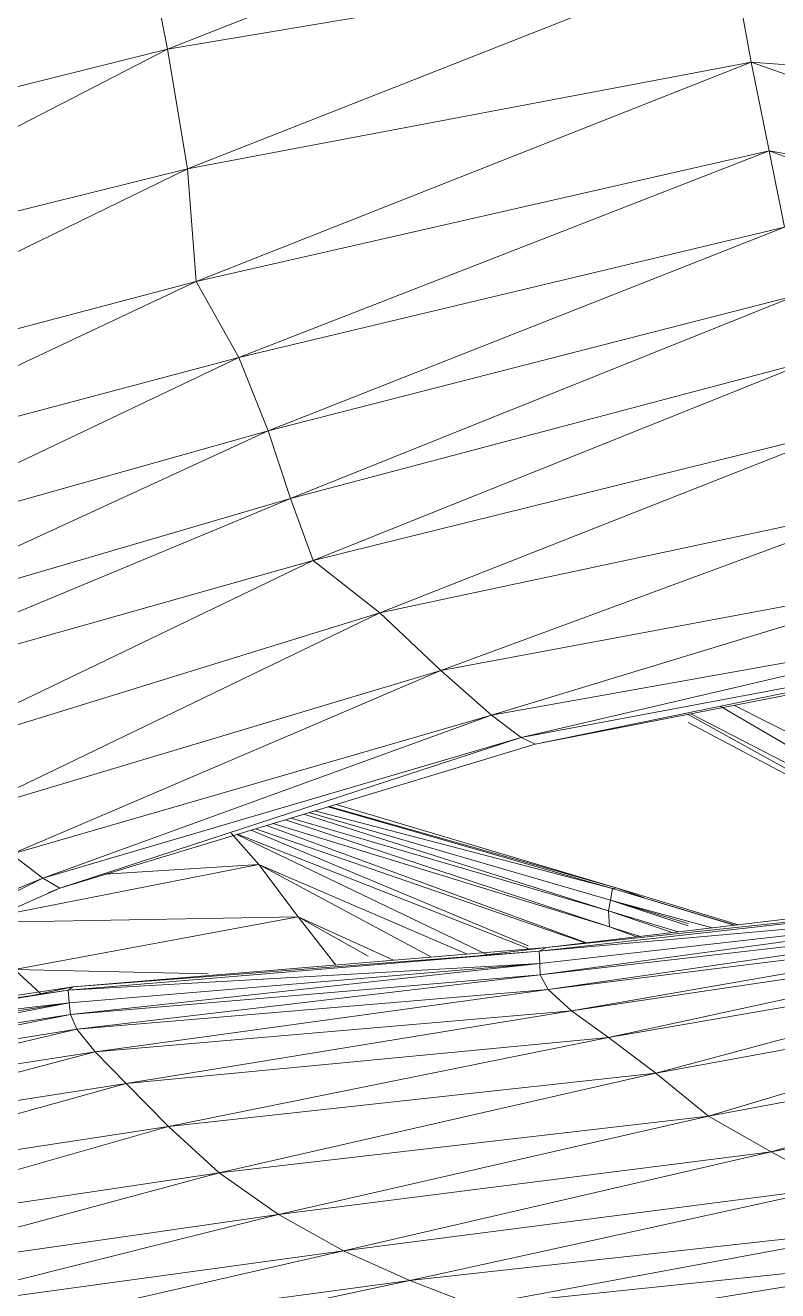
# Model space of a CAD drawing. Header units: millimetres. Extents: x -8591 to 7092, y -1621 to 14390.
# Drawn here: x -4699.1 to -4656.2, y 2818.4 to 2890.6 of the extents above; entities that cross this region are included whole.
import ezdxf

# ---------------------------------------------------------------- set-up
doc = ezdxf.new("R2010")
doc.units = ezdxf.units.MM
doc.layers.add('G-IMPT', color=8, linetype='Continuous', lineweight=9)
doc.layers.add('I-FURN', color=30, linetype='Continuous', lineweight=9)

# ---------------------------------------------------------------- blocks, each defined once
blk = doc.blocks.new('Artificial banana plant 1500mm - Family 4__C1-728657-Begane grond')
at = {"layer": 'G-IMPT'}
for p, q in [((-247.588, 244.507), (-278.258, 232.397)), ((-247.588, 244.507), (-278.258, 232.397)), ((-279.668, 239.56), (-278.258, 232.397)), ((-279.668, 239.56), (-278.258, 232.397)), ((-246.088, 237.799), (-278.258, 232.397)), ((-246.088, 237.799), (-278.258, 232.397)), ((-246.088, 237.799), (-277.118, 225.567)), ((-246.088, 237.799), (-277.118, 225.567)), ((-246.088, 237.799), (-244.948, 231.651)), ((-246.088, 237.799), (-244.948, 231.651)), ((-278.258, 232.397), (-305.148, 225.672)), ((-278.258, 232.397), (-305.148, 225.672)), ((-278.258, 232.397), (-304.758, 218.713)), ((-278.258, 232.397), (-304.758, 218.713)), ((-278.258, 232.397), (-277.118, 225.567)), ((-278.258, 232.397), (-277.118, 225.567)), ((-244.948, 231.651), (-277.118, 225.567)), ((-244.948, 231.651), (-277.118, 225.567)), ((-244.948, 231.651), (-276.628, 219.135)), ((-244.948, 231.651), (-276.628, 219.135)), ((-220.138, 229.829), (-244.948, 231.651)), ((-220.138, 229.829), (-244.948, 231.651)), ((-216.868, 221.75), (-244.948, 231.651)), ((-216.868, 221.75), (-244.948, 231.651)), ((-244.948, 231.651), (-243.938, 226.597)), ((-244.948, 231.651), (-243.938, 226.597)), ((-243.938, 226.597), (-276.628, 219.135)), ((-243.938, 226.597), (-276.628, 219.135)), ((-243.938, 226.597), (-274.188, 214.792)), ((-243.938, 226.597), (-274.188, 214.792)), ((-216.868, 221.75), (-243.938, 226.597)), ((-216.868, 221.75), (-243.938, 226.597)), ((-220.238, 217.811), (-243.938, 226.597)), ((-220.238, 217.811), (-243.938, 226.597)), ((-243.938, 226.597), (-243.058, 222.236)), ((-243.938, 226.597), (-243.058, 222.236)), ((-277.118, 225.567), (-306.408, 211.27)), ((-277.118, 225.567), (-306.408, 211.27)), ((-277.118, 225.567), (-304.758, 218.713)), ((-277.118, 225.567), (-304.758, 218.713)), ((-277.118, 225.567), (-276.628, 219.135)), ((-277.118, 225.567), (-276.628, 219.135)), ((-243.058, 222.236), (-274.188, 214.792)), ((-243.058, 222.236), (-274.188, 214.792)), ((-243.058, 222.236), (-272.518, 210.609)), ((-243.058, 222.236), (-272.518, 210.609)), ((-276.628, 219.135), (-306.408, 211.27)), ((-276.628, 219.135), (-306.408, 211.27)), ((-276.628, 219.135), (-300.828, 207.721)), ((-276.628, 219.135), (-300.828, 207.721)), ((-276.628, 219.135), (-274.188, 214.792)), ((-276.628, 219.135), (-274.188, 214.792)), ((-242.338, 218.358), (-272.518, 210.609)), ((-242.338, 218.358), (-272.518, 210.609)), ((-242.338, 218.358), (-271.238, 206.746)), ((-242.338, 218.358), (-271.238, 206.746)), ((-274.188, 214.792), (-300.828, 207.721)), ((-274.188, 214.792), (-300.828, 207.721)), ((-274.188, 214.792), (-297.998, 203.444)), ((-274.188, 214.792), (-297.998, 203.444)), ((-274.188, 214.792), (-272.518, 210.609)), ((-274.188, 214.792), (-272.518, 210.609)), ((-241.348, 214.679), (-271.238, 206.746)), ((-241.348, 214.679), (-271.238, 206.746)), ((-241.348, 214.679), (-269.948, 203.211)), ((-241.348, 214.679), (-269.948, 203.211)), ((-272.518, 210.609), (-297.998, 203.444)), ((-272.518, 210.609), (-297.998, 203.444)), ((-272.518, 210.609), (-297.858, 198.949)), ((-272.518, 210.609), (-297.858, 198.949)), ((-272.518, 210.609), (-271.238, 206.746)), ((-272.518, 210.609), (-271.238, 206.746)), ((-239.448, 210.756), (-269.948, 203.211)), ((-239.448, 210.756), (-269.948, 203.211)), ((-239.448, 210.756), (-266.148, 200.213)), ((-239.448, 210.756), (-266.148, 200.213)), ((-271.238, 206.746), (-300.498, 194.568)), ((-271.238, 206.746), (-300.498, 194.568)), ((-271.238, 206.746), (-297.858, 198.949)), ((-271.238, 206.746), (-297.858, 198.949)), ((-271.238, 206.746), (-269.948, 203.211)), ((-271.238, 206.746), (-269.948, 203.211)), ((-236.688, 206.506), (-266.148, 200.213)), ((-236.688, 206.506), (-266.148, 200.213)), ((-262.658, 196.925), (-236.688, 206.506)), ((-262.658, 196.925), (-236.688, 206.506)), ((-269.948, 203.211), (-300.498, 194.568)), ((-269.948, 203.211), (-300.498, 194.568)), ((-294.028, 191.606), (-269.948, 203.211)), ((-294.028, 191.606), (-269.948, 203.211)), ((-266.148, 200.213), (-269.948, 203.211)), ((-266.148, 200.213), (-269.948, 203.211)), ((-233.298, 202.421), (-262.658, 196.925)), ((-233.298, 202.421), (-262.658, 196.925)), ((-259.778, 194.38), (-233.298, 202.421)), ((-259.778, 194.38), (-233.298, 202.421)), ((-266.148, 200.213), (-294.028, 191.606)), ((-266.148, 200.213), (-294.028, 191.606)), ((-289.858, 188.769), (-266.148, 200.213)), ((-289.858, 188.769), (-266.148, 200.213)), ((-262.658, 196.925), (-266.148, 200.213)), ((-262.658, 196.925), (-266.148, 200.213)), ((-229.808, 199.721), (-259.778, 194.38)), ((-229.808, 199.721), (-259.778, 194.38)), ((-258.088, 193.095), (-229.808, 199.721)), ((-258.088, 193.095), (-229.808, 199.721)), ((-227.408, 198.859), (-258.088, 193.095)), ((-227.408, 198.859), (-258.088, 193.095)), ((-257.288, 192.715), (-227.408, 198.859)), ((-257.288, 192.715), (-227.408, 198.859)), ((-257.288, 192.715), (-226.168, 198.817)), ((-257.288, 192.715), (-226.168, 198.817)), ((-262.658, 196.925), (-289.858, 188.769)), ((-262.658, 196.925), (-289.858, 188.769)), ((-287.158, 186.441), (-262.658, 196.925)), ((-287.158, 186.441), (-262.658, 196.925)), ((-259.778, 194.38), (-262.658, 196.925)), ((-259.778, 194.38), (-262.658, 196.925)), ((-259.778, 194.38), (-287.158, 186.441)), ((-259.778, 194.38), (-287.158, 186.441)), ((-285.378, 185.061), (-259.778, 194.38)), ((-285.378, 185.061), (-259.778, 194.38)), ((-258.088, 193.095), (-259.778, 194.38)), ((-258.088, 193.095), (-259.778, 194.38)), ((-230.301, 184.328), (-248.554, 194.408)), ((-230.301, 184.328), (-248.554, 194.408)), ((-248.405, 194.457), (-228.979, 184.397)), ((-248.405, 194.457), (-228.979, 184.397)), ((-228.855, 184.412), (-246.724, 194.888)), ((-228.855, 184.412), (-246.724, 194.888)), ((-245.949, 194.939), (-227.618, 185.67)), ((-245.949, 194.939), (-227.618, 185.67)), ((-248.554, 193.956), (-230.301, 184.271)), ((-248.554, 193.956), (-230.301, 184.271)), ((-258.088, 193.095), (-285.378, 185.061)), ((-258.088, 193.095), (-285.378, 185.061)), ((-284.408, 184.507), (-258.088, 193.095)), ((-284.408, 184.507), (-258.088, 193.095)), ((-257.288, 192.715), (-258.088, 193.095)), ((-257.288, 192.715), (-258.088, 193.095)), ((-257.288, 192.715), (-284.408, 184.507)), ((-257.288, 192.715), (-284.408, 184.507)), ((-257.68, 192.599), (-257.288, 192.715)), ((-257.68, 192.599), (-257.288, 192.715)), ((-268.631, 189.282), (-252.668, 184.527)), ((-268.631, 189.282), (-252.668, 184.527)), ((-253.088, 183.201), (-270.476, 188.724)), ((-253.088, 183.201), (-270.476, 188.724)), ((-252.978, 183.814), (-270.191, 188.81)), ((-270.191, 188.81), (-252.978, 183.814)), ((-269.856, 188.912), (-252.868, 184.475)), ((-269.856, 188.912), (-252.868, 184.475)), ((-269.094, 189.142), (-252.868, 184.475)), ((-269.094, 189.142), (-252.868, 184.475)), ((-269.035, 189.16), (-252.668, 184.527)), ((-269.035, 189.16), (-252.668, 184.527)), ((-254.425, 181.369), (-273.234, 187.889)), ((-254.425, 181.369), (-273.234, 187.889)), ((-272.603, 188.08), (-254.353, 181.378)), ((-272.603, 188.08), (-254.353, 181.378)), ((-253.048, 182.292), (-272.239, 188.191)), ((-253.048, 182.292), (-272.239, 188.191)), ((-271.527, 188.406), (-253.048, 182.292)), ((-271.527, 188.406), (-253.048, 182.292)), ((-253.088, 183.201), (-271.204, 188.504)), ((-253.088, 183.201), (-271.204, 188.504)), ((-274.629, 187.646), (-273.038, 185.845)), ((-274.629, 187.646), (-273.038, 185.845)), ((-274.309, 187.564), (-259.997, 180.698)), ((-274.309, 187.564), (-259.997, 180.698)), ((-257.68, 181.061), (-274.256, 187.58)), ((-257.68, 181.061), (-274.256, 187.58)), ((-273.486, 187.813), (-257.68, 181.205)), ((-273.486, 187.813), (-257.68, 181.205)), ((-285.378, 185.061), (-287.158, 186.441)), ((-285.378, 185.061), (-287.158, 186.441)), ((-287.985, 182.905), (-273.038, 185.845)), ((-287.985, 182.905), (-273.038, 185.845)), ((-281.805, 185.295), (-273.038, 185.845)), ((-281.805, 185.295), (-273.038, 185.845)), ((-261.157, 180.73), (-273.038, 185.845)), ((-261.157, 180.73), (-273.038, 185.845)), ((-273.038, 185.845), (-270.798, 182.858)), ((-273.038, 185.845), (-270.798, 182.858)), ((-273.038, 185.845), (-263.201, 180.56)), ((-273.038, 185.845), (-263.201, 180.56)), ((-305.888, 174.884), (-285.378, 185.061)), ((-305.888, 174.884), (-285.378, 185.061)), ((-285.378, 185.061), (-305.048, 177.033)), ((-285.378, 185.061), (-305.048, 177.033)), ((-284.408, 184.507), (-285.378, 185.061)), ((-284.408, 184.507), (-285.378, 185.061)), ((-284.408, 184.507), (-305.888, 174.884)), ((-284.408, 184.507), (-305.888, 174.884)), ((-285.06, 184.227), (-284.408, 184.507)), ((-285.06, 184.227), (-284.408, 184.507)), ((-226.878, 184.648), (-256.638, 181.105)), ((-226.878, 184.648), (-256.638, 181.105)), ((-252.868, 184.475), (-252.978, 183.814)), ((-252.868, 184.475), (-252.978, 183.814)), ((-252.868, 184.475), (-252.668, 184.527)), ((-252.868, 184.475), (-252.668, 184.527)), ((-252.868, 184.475), (-245.921, 182.381)), ((-252.868, 184.475), (-245.921, 182.381)), ((-252.868, 184.475), (-245.869, 182.387)), ((-252.868, 184.475), (-245.869, 182.387)), ((-252.668, 184.527), (-245.679, 182.41)), ((-252.668, 184.527), (-245.679, 182.41)), ((-252.668, 184.527), (-251.1, 183.975)), ((-252.668, 184.527), (-251.1, 183.975)), ((-227.618, 184.204), (-257.048, 180.903)), ((-227.618, 184.204), (-257.048, 180.903)), ((-227.868, 183.508), (-257.048, 180.903)), ((-227.868, 183.508), (-257.048, 180.903)), ((-257.018, 180.198), (-227.868, 183.508)), ((-227.868, 183.508), (-257.018, 180.198)), ((-256.988, 179.543), (-227.868, 183.508)), ((-256.988, 179.543), (-227.868, 183.508)), ((-230.301, 183.917), (-256.638, 181.105)), ((-230.301, 183.917), (-256.638, 181.105)), ((-252.978, 183.814), (-253.088, 183.201)), ((-252.978, 183.814), (-253.088, 183.201)), ((-248.554, 182.476), (-252.978, 183.814)), ((-248.554, 182.355), (-252.978, 183.814)), ((-248.554, 182.355), (-252.978, 183.814)), ((-252.978, 183.814), (-248.554, 182.476)), ((-252.978, 183.814), (-247.184, 182.231)), ((-252.978, 183.814), (-247.184, 182.231)), ((-288.782, 182.548), (-270.798, 182.858)), ((-288.782, 182.548), (-270.798, 182.858)), ((-286.978, 179.857), (-270.798, 182.858)), ((-286.978, 179.857), (-270.798, 182.858)), ((-270.798, 182.858), (-268.653, 180.107)), ((-270.798, 182.858), (-268.653, 180.107)), ((-270.798, 182.858), (-265.363, 180.38)), ((-270.798, 182.858), (-265.363, 180.38)), ((-270.798, 182.858), (-266.807, 180.624)), ((-270.798, 182.858), (-266.807, 180.624)), ((-256.988, 179.543), (-228.098, 182.86)), ((-256.988, 179.543), (-228.098, 182.86)), ((-228.098, 182.86), (-256.538, 178.719)), ((-228.098, 182.86), (-256.538, 178.719)), ((-249.126, 182), (-253.088, 183.201)), ((-249.126, 182), (-253.088, 183.201)), ((-253.088, 183.201), (-249.464, 181.959)), ((-253.088, 183.201), (-249.464, 181.959)), ((-253.088, 183.201), (-253.048, 182.292)), ((-253.088, 183.201), (-253.048, 182.292)), ((-256.538, 178.719), (-227.778, 182.29)), ((-256.538, 178.719), (-227.778, 182.29)), ((-227.778, 182.29), (-255.208, 177.502)), ((-227.778, 182.29), (-255.208, 177.502)), ((-251.262, 181.745), (-253.048, 182.292)), ((-251.262, 181.745), (-253.048, 182.292)), ((-253.048, 182.292), (-251.497, 181.717)), ((-253.048, 182.292), (-251.497, 181.717)), ((-255.208, 177.502), (-226.328, 181.789)), ((-255.208, 177.502), (-226.328, 181.789)), ((-226.328, 181.789), (-253.088, 175.983)), ((-226.328, 181.789), (-253.088, 175.983)), ((-257.048, 180.903), (-283.918, 178.672)), ((-257.048, 180.903), (-283.918, 178.672)), ((-256.638, 181.105), (-283.638, 178.862)), ((-256.638, 181.105), (-283.638, 178.862)), ((-257.048, 180.903), (-283.638, 178.862)), ((-257.048, 180.903), (-283.638, 178.862)), ((-256.638, 181.105), (-261.035, 180.572)), ((-256.638, 181.105), (-261.035, 180.572)), ((-257.048, 180.903), (-256.638, 181.105)), ((-257.048, 180.903), (-256.638, 181.105)), ((-257.048, 180.903), (-257.018, 180.198)), ((-257.048, 180.903), (-257.018, 180.198)), ((-253.088, 175.983), (-224.048, 181.01)), ((-253.088, 175.983), (-224.048, 181.01)), ((-224.048, 181.01), (-250.398, 173.934)), ((-224.048, 181.01), (-250.398, 173.934)), ((-257.018, 180.198), (-283.918, 178.672)), ((-257.018, 180.198), (-283.918, 178.672)), ((-283.858, 177.958), (-257.018, 180.198)), ((-257.018, 180.198), (-283.858, 177.958)), ((-283.798, 177.295), (-257.018, 180.198)), ((-283.798, 177.295), (-257.018, 180.198)), ((-257.018, 180.198), (-256.988, 179.543)), ((-257.018, 180.198), (-256.988, 179.543)), ((-286.978, 179.857), (-285.476, 178.473)), ((-286.978, 179.857), (-285.476, 178.473)), ((-286.978, 179.857), (-275.933, 179.609)), ((-286.978, 179.857), (-275.933, 179.609)), ((-283.798, 177.295), (-256.988, 179.543)), ((-283.798, 177.295), (-256.988, 179.543)), ((-256.988, 179.543), (-283.428, 176.443)), ((-256.988, 179.543), (-283.428, 176.443)), ((-256.988, 179.543), (-256.538, 178.719)), ((-256.988, 179.543), (-256.538, 178.719)), ((-250.398, 173.934), (-221.328, 179.289)), ((-250.398, 173.934), (-221.328, 179.289)), ((-221.328, 179.289), (-247.388, 171.49)), ((-221.328, 179.289), (-247.388, 171.49)), ((-283.638, 178.862), (-305.448, 175.577)), ((-283.638, 178.862), (-305.448, 175.577)), ((-283.918, 178.672), (-303.313, 175.884)), ((-283.918, 178.672), (-303.313, 175.884)), ((-283.918, 178.672), (-303.158, 175.678)), ((-283.918, 178.672), (-303.158, 175.678)), ((-283.638, 178.862), (-286.251, 178.309)), ((-283.638, 178.862), (-286.251, 178.309)), ((-283.918, 178.672), (-283.638, 178.862)), ((-283.918, 178.672), (-283.638, 178.862)), ((-283.918, 178.672), (-283.858, 177.958)), ((-283.918, 178.672), (-283.858, 177.958)), ((-283.428, 176.443), (-256.538, 178.719)), ((-283.428, 176.443), (-256.538, 178.719)), ((-256.538, 178.719), (-282.378, 175.164)), ((-256.538, 178.719), (-282.378, 175.164)), ((-256.538, 178.719), (-255.208, 177.502)), ((-256.538, 178.719), (-255.208, 177.502)), ((-283.858, 177.958), (-303.158, 175.678)), ((-283.858, 177.958), (-303.158, 175.678)), ((-303.058, 174.955), (-283.858, 177.958)), ((-283.858, 177.958), (-303.058, 174.955)), ((-302.968, 174.282), (-283.858, 177.958)), ((-302.968, 174.282), (-283.858, 177.958)), ((-283.858, 177.958), (-283.798, 177.295)), ((-283.858, 177.958), (-283.798, 177.295)), ((-283.798, 177.295), (-305.078, 172.996)), ((-283.798, 177.295), (-305.078, 172.996)), ((-302.968, 174.282), (-283.798, 177.295)), ((-302.968, 174.282), (-283.798, 177.295)), ((-283.798, 177.295), (-283.428, 176.443)), ((-283.798, 177.295), (-283.428, 176.443)), ((-282.378, 175.164), (-255.208, 177.502)), ((-282.378, 175.164), (-255.208, 177.502)), ((-255.208, 177.502), (-280.618, 173.35)), ((-255.208, 177.502), (-280.618, 173.35)), ((-255.208, 177.502), (-253.088, 175.983)), ((-255.208, 177.502), (-253.088, 175.983)), ((-305.078, 172.996), (-283.428, 176.443)), ((-305.078, 172.996), (-283.428, 176.443)), ((-283.428, 176.443), (-301.968, 172.087)), ((-283.428, 176.443), (-301.968, 172.087)), ((-283.428, 176.443), (-282.378, 175.164)), ((-283.428, 176.443), (-282.378, 175.164)), ((-218.518, 176.892), (-247.388, 171.49)), ((-218.518, 176.892), (-247.388, 171.49)), ((-218.518, 176.892), (-243.818, 169.441)), ((-218.518, 176.892), (-243.818, 169.441)), ((-280.618, 173.35), (-253.088, 175.983)), ((-280.618, 173.35), (-253.088, 175.983)), ((-253.088, 175.983), (-278.208, 170.886)), ((-253.088, 175.983), (-278.208, 170.886)), ((-253.088, 175.983), (-250.398, 173.934)), ((-253.088, 175.983), (-250.398, 173.934)), ((-301.968, 172.087), (-282.378, 175.164)), ((-301.968, 172.087), (-282.378, 175.164)), ((-282.378, 175.164), (-301.668, 170.063)), ((-282.378, 175.164), (-301.668, 170.063)), ((-282.378, 175.164), (-280.618, 173.35)), ((-282.378, 175.164), (-280.618, 173.35)), ((-215.768, 174.706), (-243.818, 169.441)), ((-215.768, 174.706), (-243.818, 169.441)), ((-278.208, 170.886), (-250.398, 173.934)), ((-278.208, 170.886), (-250.398, 173.934)), ((-250.398, 173.934), (-275.318, 168.251)), ((-250.398, 173.934), (-275.318, 168.251)), ((-250.398, 173.934), (-247.388, 171.49)), ((-250.398, 173.934), (-247.388, 171.49)), ((-280.618, 173.35), (-303.098, 167.098)), ((-280.618, 173.35), (-303.098, 167.098)), ((-301.668, 170.063), (-280.618, 173.35)), ((-301.668, 170.063), (-280.618, 173.35)), ((-280.618, 173.35), (-278.208, 170.886)), ((-280.618, 173.35), (-278.208, 170.886)), ((-275.318, 168.251), (-247.388, 171.49)), ((-275.318, 168.251), (-247.388, 171.49)), ((-247.388, 171.49), (-271.928, 165.868)), ((-247.388, 171.49), (-271.928, 165.868)), ((-247.388, 171.49), (-243.818, 169.441)), ((-247.388, 171.49), (-243.818, 169.441)), ((-303.098, 167.098), (-278.208, 170.886)), ((-303.098, 167.098), (-278.208, 170.886)), ((-278.208, 170.886), (-300.958, 164.412)), ((-278.208, 170.886), (-300.958, 164.412)), ((-278.208, 170.886), (-275.318, 168.251)), ((-278.208, 170.886), (-275.318, 168.251)), ((-243.818, 169.441), (-271.928, 165.868)), ((-243.818, 169.441), (-271.928, 165.868)), ((-243.818, 169.441), (-268.218, 163.803)), ((-243.818, 169.441), (-268.218, 163.803)), ((-240.068, 167.439), (-243.818, 169.441)), ((-240.068, 167.439), (-243.818, 169.441)), ((-300.958, 164.412), (-275.318, 168.251)), ((-300.958, 164.412), (-275.318, 168.251)), ((-275.318, 168.251), (-298.018, 162.115)), ((-275.318, 168.251), (-298.018, 162.115)), ((-275.318, 168.251), (-271.928, 165.868)), ((-275.318, 168.251), (-271.928, 165.868)), ((-240.068, 167.439), (-268.218, 163.803)), ((-240.068, 167.439), (-268.218, 163.803)), ((-240.068, 167.439), (-264.428, 162.093)), ((-240.068, 167.439), (-264.428, 162.093)), ((-298.018, 162.115), (-271.928, 165.868)), ((-298.018, 162.115), (-271.928, 165.868)), ((-294.688, 160.154), (-271.928, 165.868)), ((-294.688, 160.154), (-271.928, 165.868)), ((-268.218, 163.803), (-271.928, 165.868)), ((-268.218, 163.803), (-271.928, 165.868)), ((-235.758, 165.277), (-264.428, 162.093)), ((-235.758, 165.277), (-264.428, 162.093)), ((-235.758, 165.277), (-260.678, 160.663)), ((-235.758, 165.277), (-260.678, 160.663)), ((-268.218, 163.803), (-294.688, 160.154)), ((-268.218, 163.803), (-294.688, 160.154)), ((-268.218, 163.803), (-291.358, 158.486)), ((-268.218, 163.803), (-291.358, 158.486)), ((-264.428, 162.093), (-268.218, 163.803)), ((-264.428, 162.093), (-268.218, 163.803)), ((-230.308, 163.81), (-260.678, 160.663)), ((-230.308, 163.81), (-260.678, 160.663)), ((-230.308, 163.81), (-257.128, 159.444)), ((-230.308, 163.81), (-257.128, 159.444)), ((-264.428, 162.093), (-291.358, 158.486)), ((-264.428, 162.093), (-291.358, 158.486)), ((-264.428, 162.093), (-288.088, 157.059)), ((-264.428, 162.093), (-288.088, 157.059)), ((-264.428, 162.093), (-260.678, 160.663)), ((-264.428, 162.093), (-260.678, 160.663))]:
    blk.add_line(p, q, dxfattribs=at)
blk = doc.blocks.new('Artificial banana plant 1500mm - Family 4__C2-728658-Begane grond')
blk.add_blockref('Artificial banana plant 1500mm - Family 4__C1-728657-Begane grond', (0, 0))
blk = doc.blocks.new('Artificial banana plant 1500mm - Family 4-728656-Begane grond')
blk.add_blockref('Artificial banana plant 1500mm - Family 4__C2-728658-Begane grond', (0, 0))
blk = doc.blocks.new('Artificial banana plant 1500mm - Ny märkning-728662-Begane grond')
blk.add_blockref('Artificial banana plant 1500mm - Family 4-728656-Begane grond', (0, 0))

msp = doc.modelspace()

# ---------------------------------------------------------------- block references
at = {"layer": 'I-FURN'}
msp.add_blockref('Artificial banana plant 1500mm - Ny märkning-728662-Begane grond', (-4412.758, 2656.875), dxfattribs=at)

doc.saveas('drawing.dxf')
